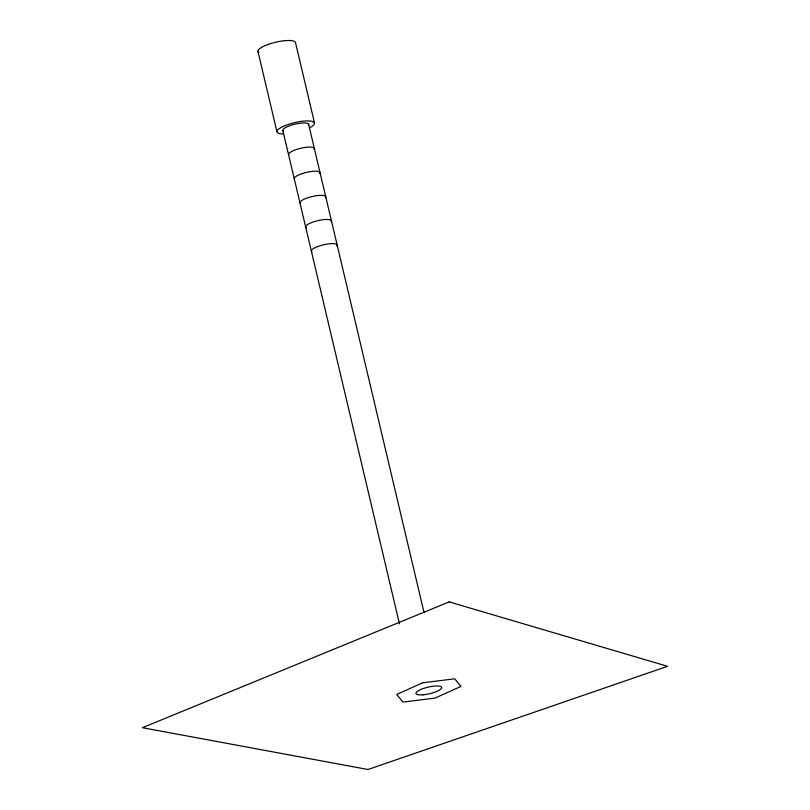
<?xml version="1.0" encoding="UTF-8"?>
<svg xmlns="http://www.w3.org/2000/svg" width="810" height="810" viewBox="0 0 810 810"><rect width="100%" height="100%" fill="white"/><g stroke="black" fill="none" stroke-linecap="round" stroke-linejoin="round"><path stroke-width="1.21" d="M314.523 123.049L295.508 42.626A19.288 4.931 -13.3 0 0 273.304 42.809A19.288 4.931 -13.3 0 0 258.846 52.529M308.64 124.426L424.106 612.866M282.842 130.471L399.462 623.832M257.955 51.425L276.969 131.848M311.971 251.869A13.254 3.382 -13.3 0 1 323.585 244.772A13.254 3.382 -13.3 0 1 336.899 246.037M306.271 227.742A13.254 3.382 -13.3 0 1 317.874 220.644A13.254 3.382 -13.3 0 1 331.189 221.91M300.571 203.614A13.254 3.382 -13.3 0 1 312.174 196.516A13.254 3.382 -13.3 0 1 325.488 197.772M294.253 178.727A13.254 3.382 -13.3 0 1 308.164 172.024A13.254 3.382 -13.3 0 1 319.788 173.644M288.542 154.599A13.254 3.382 -13.3 0 1 302.454 147.896A13.254 3.382 -13.3 0 1 314.077 149.516M283.459 131.23A13.254 3.382 -13.3 0 1 295.063 124.132A13.254 3.382 -13.3 0 1 308.377 125.388M283.166 133.974A19.288 4.931 -13.3 0 1 281.769 127.15A19.288 4.931 -13.3 0 1 308.316 120.923A19.288 4.931 -13.3 0 1 309.714 127.757M422.648 682.8L396.728 694.453L402.904 702.088L435.01 698.088L460.93 686.445L454.754 678.8L422.648 682.8M449.196 601.891L142.418 727.704L367.993 769.5L667.582 666.306L449.196 601.891M422.962 694.828A13.254 3.382 -13.3 0 0 441.723 687.427A13.254 3.382 -13.3 0 0 421.787 689.087A13.254 3.382 -13.3 0 0 422.962 694.828"/></g></svg>
